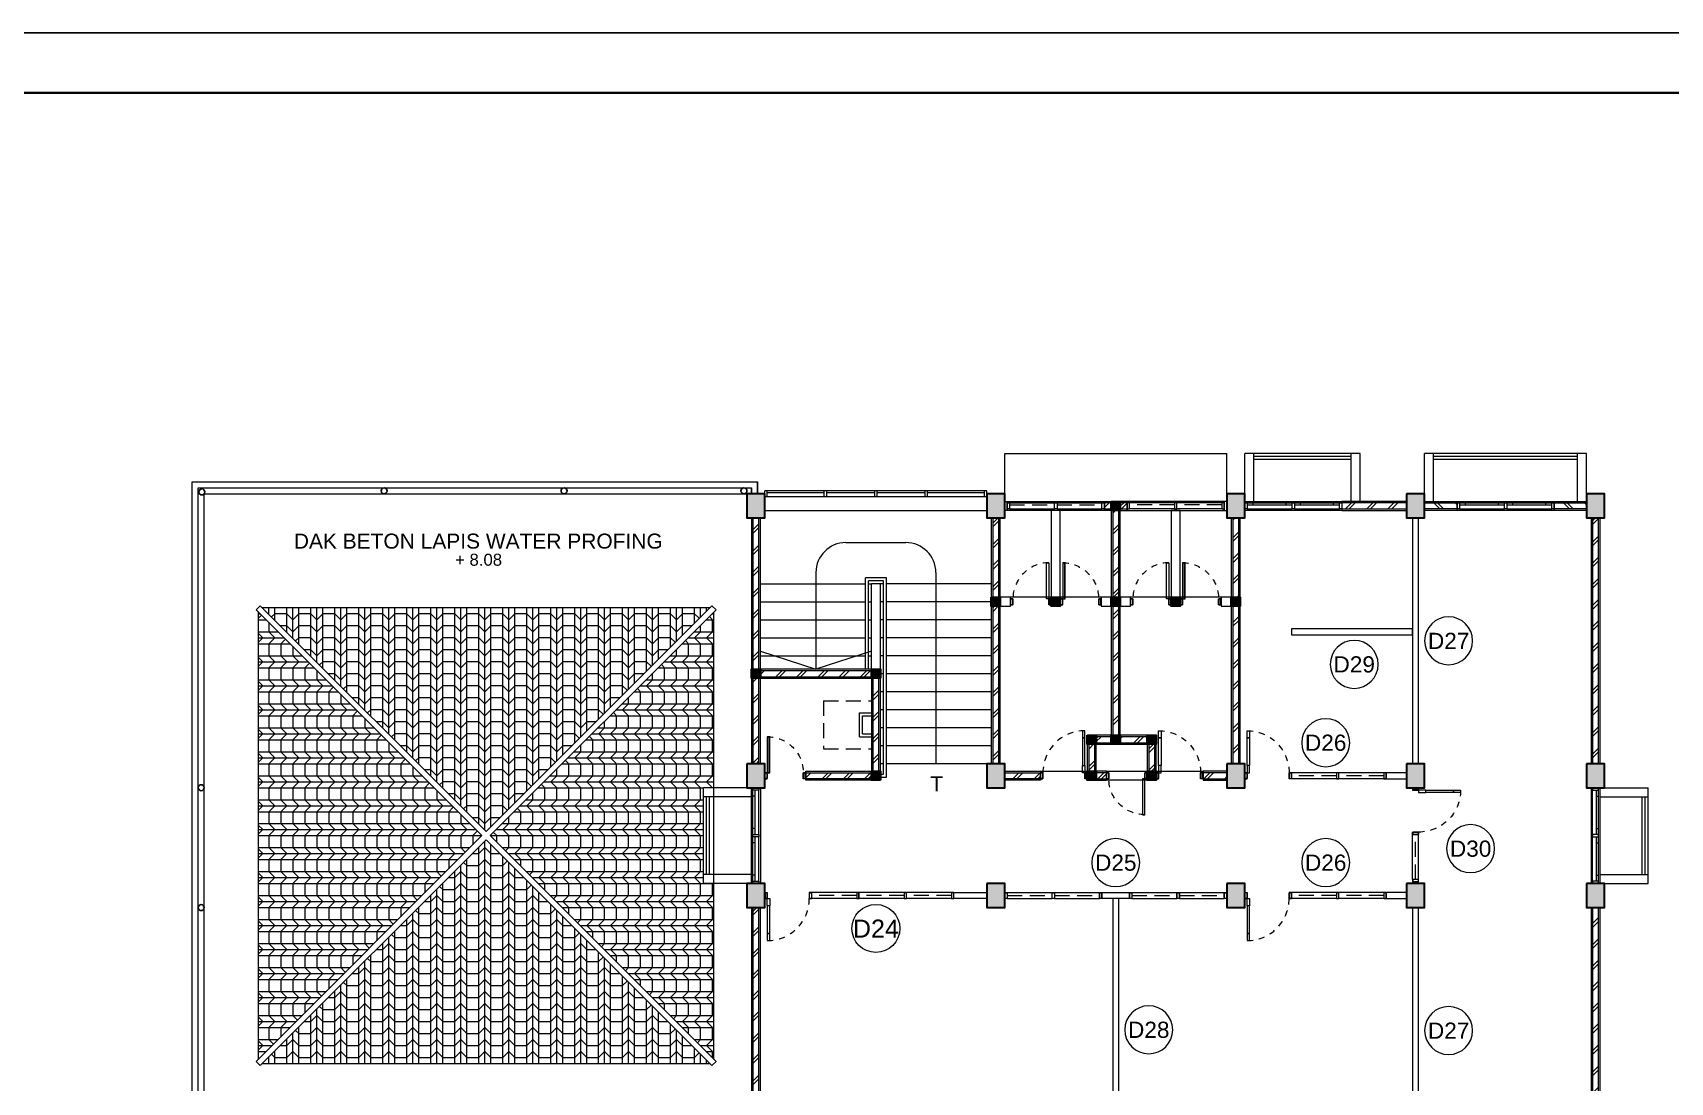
# Model space of a CAD drawing. Header units: millimetres. Extents: x -11 to 1625, y -267 to 180.
# Drawn here: x 1037.7 to 1065.01, y -174.5 to -157 of the extents above; entities that cross this region are included whole.
import ezdxf
from ezdxf.enums import TextEntityAlignment as Align

# ---------------------------------------------------------------- set-up
doc = ezdxf.new("R2010")
doc.units = ezdxf.units.MM
doc.linetypes.add('HIDDEN', pattern=[0.375, 0.25, -0.125])
for name, color, linetype, lineweight in [('ars', 11, 'Continuous', 5), ('atap', 7, 'Continuous', 20), ('dinding', 5, 'Continuous', 15), ('GRS KOP', 1, 'Continuous', 35), ('KOLOM', 1, 'Continuous', 30), ('kop', 7, 'Continuous', 20), ('kus', 63, 'Continuous', 15), ('lan', 7, 'Continuous', 15), ('not', 7, 'Continuous', 20), ('PARTISI', 190, 'Continuous', 9), ('SANITAIR', 4, 'Continuous', 5), ('sol kol', 8, 'Continuous', 0), ('tem', 5, 'Continuous', 20)]:
    doc.layers.add(name, color=color, linetype=linetype, lineweight=lineweight)
doc.styles.add('BARU', font='complex.shx')
doc.styles.add('S', font='SIMPLEX', dxfattribs={"width": 1.1})
doc.styles.get("Standard").update_dxf_attribs({"font": 'ARIALUNI.TTF'})
pattern_1 = [(45, (1053.76178, -176.08964), (-0.1767767, 0.1767767), []), (45, (1053.82428, -176.08964), (-0.1767767, 0.1767767), [])]
pattern_2 = [(45, (1052.76178, -176.08964), (-0.1767767, 0.1767767), []), (45, (1052.82428, -176.08964), (-0.1767767, 0.1767767), [])]

# ---------------------------------------------------------------- blocks, each defined once
blk = doc.blocks.new('kop')
at = {"layer": 'GRS KOP'}
blk.add_lwpolyline([(1, 54), (83, 54), (83, 1), (1, 1)], close=True, dxfattribs=at)
at = {"layer": 'kop', "color": 7}
for p, q in [((84, 55), (0, 55)), ((0, 0), (84, 0))]:
    blk.add_line(p, q, dxfattribs=at)
at = {"layer": 'kop', "style": 'BARU', "flags": 4}
for p, height in [((73.8, 5.4), 0.35), ((80.303, 5.382), 0.25), ((73.8, 4.9), 0.35), ((80.303, 4.882), 0.25), ((73.8, 4.4), 0.35), ((80.303, 4.382), 0.25)]:
    blk.add_attdef('-', p, '', height=height, dxfattribs=at)
at = {"layer": 'kop', "flags": 4}
for tag, p in [('AR-00', (78.057, 2.648)), ('00', (81.238, 2.647))]:
    blk.add_attdef(tag, text='', height=0.35, dxfattribs=at).set_placement(p, align=Align.MIDDLE)
blk = doc.blocks.new('K1')
at = {"layer": 'KOLOM'}
blk.add_lwpolyline([(0.2, 0.15), (-0.2, 0.15), (-0.2, -0.15), (0.2, -0.15), (0.2, 0.15)], dxfattribs=at)
blk = doc.blocks.new('KP')
at = {"layer": 'KOLOM'}
blk.add_lwpolyline([(0.075, -0.075), (-0.075, -0.075), (-0.075, 0.075), (0.075, 0.075), (0.075, -0.075)], dxfattribs=at)
blk = doc.blocks.new('P 70')
at = {"linetype": 'HIDDEN', "ltscale": 0.3}
blk.add_lwpolyline([(-0.74, 0.1, -0.414214), (-0.04, 0.8, -1.303225)], format="xyb", dxfattribs=at)
for points in [[(-0.04, 0.8), (-0.08, 0.8), (-0.08, 0.68), (-0.04, 0.68)], [(-0.04, 0.68), (-0.08, 0.68), (-0.08, 0.22), (-0.04, 0.22)], [(-0.735, 0.06), (-0.74, 0.06), (-0.74, 0.061), (-0.74, 0.1), (-0.78, 0.1), (-0.78, 0), (-0.74, 0), (-0.74, 0.056), (-0.735, 0.058)], [(-0.742, 0.002), (-0.778, 0.002), (-0.778, 0.098), (-0.742, 0.098)], [(-0.04, 0.1), (-0.08, 0.1), (-0.08, 0.22), (-0.04, 0.22)], [(-0.045, 0.06), (-0.04, 0.06), (-0.04, 0.061), (-0.04, 0.1), (0, 0.1), (0, 0), (-0.04, 0), (-0.04, 0.056), (-0.045, 0.058)], [(-0.038, 0.002), (-0.002, 0.002), (-0.002, 0.098), (-0.038, 0.098)]]:
    blk.add_lwpolyline(points, close=True)
blk = doc.blocks.new('P 60')
at = {"linetype": 'HIDDEN', "ltscale": 0.3}
blk.add_lwpolyline([(-0.64, 0.1, -0.414214), (-0.04, 0.7, -1.303225)], format="xyb", dxfattribs=at)
for points in [[(-0.04, 0.7), (-0.04, 0.1), (-0.08, 0.1), (-0.08, 0.7)], [(-0.042, 0.698), (-0.042, 0.102), (-0.078, 0.102), (-0.078, 0.698)], [(-0.635, 0.06), (-0.64, 0.06), (-0.64, 0.061), (-0.64, 0.1), (-0.68, 0.1), (-0.68, 0), (-0.64, 0), (-0.64, 0.056), (-0.635, 0.058)], [(-0.642, 0.002), (-0.678, 0.002), (-0.678, 0.098), (-0.642, 0.098)], [(-0.045, 0.06), (-0.04, 0.06), (-0.04, 0.061), (-0.04, 0.1), (0, 0.1), (0, 0), (-0.04, 0), (-0.04, 0.056), (-0.045, 0.058)], [(-0.038, 0.002), (-0.002, 0.002), (-0.002, 0.098), (-0.038, 0.098)]]:
    blk.add_lwpolyline(points, close=True)
blk = doc.blocks.new('NOTASI RUANG')
at = {"layer": 'not'}
for height, p in [(0.26, (-0.011, 0.3)), (0.175, (-0.009, -0.017))]:
    blk.add_attdef('RUANG', text='', height=height, dxfattribs=at).set_placement(p, align=Align.MIDDLE_CENTER)
blk = doc.blocks.new('NAV')
blk.add_circle((0, -0.4), 0.4)
at = {"style": 'S', "width": 0.75, "flags": 4}
blk.add_attdef('AV', text='', height=0.3, dxfattribs=at).set_placement((0, -0.4), align=Align.MIDDLE)

msp = doc.modelspace()

# ---------------------------------------------------------------- hatches: boundary and pattern name
at = {"layer": 'ars'}
h = msp.add_hatch(dxfattribs=at)
h.set_pattern_fill('TEMBOK', color=256, scale=0.25)
h.set_pattern_definition([(45, (1054.98178, -174.63964), (-0.176777, 0.176777), []), (45, (1055.04428, -174.63964), (-0.176777, 0.176777), [])])
h.paths.add_polyline_path([(1055.6867814, -164.8396418), (1055.5717814, -164.8396418), (1055.5717814, -164.9396418), (1055.6867814, -164.9396418)])
h = msp.add_hatch(dxfattribs=at)
h.set_pattern_fill('TEMBOK', color=256, scale=0.25)
h.set_pattern_definition([(45, (1055.28678, -174.63964), (-0.176777, 0.176777), []), (45, (1055.34928, -174.63964), (-0.176777, 0.176777), [])])
h.paths.add_polyline_path([(1055.9517814, -164.8396418), (1055.8367814, -164.8396418), (1055.8367814, -164.9396418), (1055.9517814, -164.9396418)])
h = msp.add_hatch(dxfattribs=at)
h.set_pattern_fill('TEMBOK', color=256, scale=0.25)
h.set_pattern_definition([(45, (1050.95678, -177.46464), (-0.1767767, 0.1767767), []), (45, (1051.01928, -177.46464), (-0.1767767, 0.1767767), [])])
h.paths.add_polyline_path([(1060.6117814, -164.8396418), (1059.5317814, -164.8396418), (1059.5317814, -164.9396418), (1060.6117814, -164.9396418)])
h = msp.add_hatch(dxfattribs=at)
h.set_pattern_fill('TEMBOK', color=256, scale=0.25)
h.set_pattern_definition([(315, (1056.71178, -163.31464), (-0.176777, -0.176777), []), (315, (1056.77428, -163.31464), (-0.176777, -0.176777), [])])
h.paths.add_polyline_path([(1061.4517814, -164.9396418), (1060.9117814, -164.9396418), (1060.9117814, -164.8396418), (1061.4517814, -164.8396418)])
h = msp.add_hatch(dxfattribs=at)
h.set_pattern_fill('TEMBOK', color=256, scale=0.25)
h.set_pattern_definition([(315, (1058.87178, -163.31464), (-0.176777, -0.176777), []), (315, (1058.93428, -163.31464), (-0.176777, -0.176777), [])])
h.paths.add_polyline_path([(1063.6117814, -164.9396418), (1063.0717814, -164.9396418), (1063.0717814, -164.8396418), (1063.6117814, -164.8396418)])
h = msp.add_hatch(dxfattribs=at)
h.set_pattern_fill('TEMBOK', color=256, scale=0.25)
h.set_pattern_definition(pattern_1)
h.paths.add_polyline_path([(1049.8117814, -169.1896418), (1049.8117814, -165.0896418), (1049.7117814, -165.0896418), (1049.7117814, -169.1896418)])
h = msp.add_hatch(dxfattribs=at)
h.set_pattern_fill('TEMBOK', color=256, scale=0.25)
h.set_pattern_definition(pattern_1)
h.paths.add_polyline_path([(1053.8117814, -166.4146418), (1053.8117814, -165.0896418), (1053.7117814, -165.0896418), (1053.7117814, -166.4146418)])
h = msp.add_hatch(dxfattribs=at)
h.set_pattern_fill('TEMBOK', color=256, scale=0.25)
h.set_pattern_definition(pattern_1)
h.paths.add_polyline_path([(1055.7117814, -164.9646418), (1055.7117814, -168.7146418), (1055.8117814, -168.7146418), (1055.8117814, -164.9646418)])
h = msp.add_hatch(dxfattribs=at)
h.set_pattern_fill('TEMBOK', color=256, scale=0.25)
h.set_pattern_definition(pattern_1)
h.paths.add_polyline_path([(1057.8117814, -169.1896418), (1057.8117814, -165.0896418), (1057.7117814, -165.0896418), (1057.7117814, -169.1896418)])
h = msp.add_hatch(dxfattribs=at)
h.set_pattern_fill('TEMBOK', color=256, scale=0.25)
h.set_pattern_definition(pattern_2)
h.paths.add_polyline_path([(1063.8117814, -169.1896418), (1063.8117814, -165.0896418), (1063.7117814, -165.0896418), (1063.7117814, -169.1896418)])
h = msp.add_hatch(dxfattribs=at)
h.set_pattern_fill('PLENTONG', color=256, scale=0.1, angle=270)
h.set_pattern_definition([(0, (1002.4393, -202.18987), (1e-16, 0.4), []), (0, (1002.4393, -202.28987), (1e-16, 0.4), []), (0, (1002.4393, -202.38987), (1e-16, 0.4), []), (315, (1002.43931, -202.18987), (0.2, -5e-17), [0.1414214, -0.424264]), (45, (1002.43931, -202.38987), (-0.2, 5e-17), [0.1414214, -0.424264]), (270, (1002.4393, -202.38987), (0.2, -4e-17), [0.2, -0.2])])
h.paths.add_polyline_path([(1041.4617814, -174.1189311), (1045.1910707, -170.3896418), (1041.4617814, -166.6603524)])
h = msp.add_hatch(dxfattribs=at)
h.set_pattern_fill('PLENTONG', color=256, scale=0.1, angle=180)
h.set_pattern_definition([(270, (1002.5393, -202.28987), (0.4, -7e-17), []), (270, (1002.4393, -202.28987), (0.4, -7e-17), []), (270, (1002.3393, -202.28987), (0.4, -7e-17), []), (225, (1002.53931, -202.28987), (-4e-17, -0.2), [0.1414214, -0.4242641]), (315, (1002.33931, -202.28987), (4e-17, 0.2), [0.1414214, -0.4242641]), (180, (1002.3393, -202.28987), (-2e-17, -0.2), [0.2, -0.2])])
h.paths.add_polyline_path([(1041.532492, -166.5896418), (1045.2617814, -170.3189311), (1048.9910707, -166.5896418)])
h = msp.add_hatch(dxfattribs=at)
h.set_pattern_fill('PLENTONG', color=256, scale=0.1, angle=90)
h.set_pattern_definition([(180, (1002.4393, -202.38987), (-5e-17, -0.4), []), (180, (1002.4393, -202.28987), (-5e-17, -0.4), []), (180, (1002.4393, -202.18987), (-5e-17, -0.4), []), (135, (1002.43931, -202.38987), (-0.2, 2e-17), [0.1414214, -0.4242641]), (225, (1002.43931, -202.18987), (0.2, -2e-17), [0.1414214, -0.4242641]), (90, (1002.4393, -202.18987), (-0.2, 1e-17), [0.2, -0.2])])
h.paths.add_polyline_path([(1045.332492, -170.3896418), (1049.0617814, -174.1189311), (1049.0617814, -171.1896418), (1048.8867814, -171.1896418), (1048.8867814, -169.5896418), (1049.0617814, -169.5896418), (1049.0617814, -166.6603524)])
h = msp.add_hatch(dxfattribs=at)
h.set_pattern_fill('TEMBOK', color=256, scale=0.25)
h.set_pattern_definition(pattern_1)
h.paths.add_polyline_path([(1053.7117814, -166.5646418), (1053.7117814, -169.1896418), (1053.8117814, -169.1896418), (1053.8117814, -166.5646418)])
h = msp.add_hatch(dxfattribs=at)
h.set_pattern_fill('TEMBOK', color=256, scale=0.25)
h.set_pattern_definition(pattern_1)
h.paths.add_polyline_path([(1051.6867814, -167.6396418), (1049.8367814, -167.6396418), (1049.8367814, -167.7396418), (1051.6867814, -167.7396418)])
h = msp.add_hatch(dxfattribs=at)
h.set_pattern_fill('TEMBOK', color=256, scale=0.25)
h.set_pattern_definition([(45, (1053.58678, -176.08964), (-0.176777, 0.176777), []), (45, (1053.64928, -176.08964), (-0.176777, 0.176777), [])])
h.paths.add_polyline_path([(1051.8117814, -169.3146418), (1051.8117814, -167.7646418), (1051.7117814, -167.7646418), (1051.7117814, -169.3146418)])
h = msp.add_hatch(dxfattribs=at)
h.set_pattern_fill('TEMBOK', color=256, scale=0.25)
h.set_pattern_definition(pattern_1)
h.paths.add_polyline_path([(1055.3117814, -168.8646418), (1055.3117814, -169.3146418), (1055.4117814, -169.3146418), (1055.4117814, -168.8646418)])
h = msp.add_hatch(dxfattribs=at)
h.set_pattern_fill('TEMBOK', color=256, scale=0.25)
h.set_pattern_definition(pattern_1)
h.paths.add_polyline_path([(1056.2867814, -168.7396418), (1055.4367814, -168.7396418), (1055.4367814, -168.8396418), (1056.2867814, -168.8396418)])
h = msp.add_hatch(dxfattribs=at)
h.set_pattern_fill('TEMBOK', color=256, scale=0.25)
h.set_pattern_definition(pattern_1)
h.paths.add_polyline_path([(1056.3117814, -168.8646418), (1056.3117814, -169.3146418), (1056.4117814, -169.3146418), (1056.4117814, -168.8646418)])
h = msp.add_hatch(dxfattribs=at)
h.set_pattern_fill('TEMBOK', color=256, scale=0.25)
h.set_pattern_definition(pattern_1)
h.paths.add_polyline_path([(1051.6867814, -169.4396418), (1050.5917814, -169.4396418), (1050.5917814, -169.3396418), (1051.6867814, -169.3396418)])
h = msp.add_hatch(dxfattribs=at)
h.set_pattern_fill('TEMBOK', color=256, scale=0.25)
h.set_pattern_definition(pattern_1)
h.paths.add_polyline_path([(1053.9117814, -169.3396418), (1054.5067814, -169.3396418), (1054.5067814, -169.4396418), (1053.9117814, -169.4396418)])
h = msp.add_hatch(dxfattribs=at)
h.set_pattern_fill('TEMBOK', color=256, scale=0.25)
h.set_pattern_definition(pattern_1)
h.paths.add_polyline_path([(1055.6067814, -169.3396418), (1055.4367814, -169.3396418), (1055.4367814, -169.4396418), (1055.6067814, -169.4396418)])
h = msp.add_hatch(dxfattribs=at)
h.set_pattern_fill('TEMBOK', color=256, scale=0.25)
h.set_pattern_definition(pattern_1)
h.paths.add_polyline_path([(1057.6117814, -169.3396418), (1057.2167814, -169.3396418), (1057.2167814, -169.4396418), (1057.6117814, -169.4396418)])
h = msp.add_hatch(dxfattribs=at)
h.set_pattern_fill('PLENTONG', color=256, scale=0.1)
h.set_pattern_definition([(90, (1002.3393, -202.28987), (-0.4, 2e-17), []), (90, (1002.4393, -202.28987), (-0.4, 2e-17), []), (90, (1002.5393, -202.28987), (-0.4, 2e-17), []), (45, (1002.33931, -202.28987), (1e-17, 0.2), [0.1414214, -0.424264]), (135, (1002.53931, -202.28987), (-1e-17, -0.2), [0.1414214, -0.424264]), (0, (1002.5393, -202.28987), (0, 0.2), [0.2, -0.2])])
h.paths.add_polyline_path([(1041.532492, -174.1896418), (1048.9910707, -174.1896418), (1045.2617814, -170.4603524)])
h = msp.add_hatch(dxfattribs=at)
h.set_pattern_fill('TEMBOK', color=256, scale=0.25)
h.set_pattern_definition(pattern_1)
h.paths.add_polyline_path([(1049.8117814, -175.6896418), (1049.8117814, -171.5896418), (1049.7117814, -171.5896418), (1049.7117814, -175.6896418)])
h = msp.add_hatch(dxfattribs=at)
h.set_pattern_fill('TEMBOK', color=256, scale=0.25)
h.set_pattern_definition(pattern_2)
h.paths.add_polyline_path([(1063.8117814, -175.6896418), (1063.8117814, -171.5896418), (1063.7117814, -171.5896418), (1063.7117814, -175.6896418)])
at = {"layer": 'sol kol'}
for points in [[(1049.6117814, -164.6896418), (1049.6117814, -165.0896418), (1049.9117814, -165.0896418), (1049.9117814, -164.6896418)], [(1053.6117814, -164.6896418), (1053.6117814, -165.0896418), (1053.9117814, -165.0896418), (1053.9117814, -164.6896418)], [(1055.6867814, -164.8146418), (1055.8367814, -164.8146418), (1055.8367814, -164.9646418), (1055.6867814, -164.9646418)], [(1057.6117814, -164.6896418), (1057.6117814, -165.0896418), (1057.9117814, -165.0896418), (1057.9117814, -164.6896418)], [(1060.6117814, -164.6896418), (1060.6117814, -165.0896418), (1060.9117814, -165.0896418), (1060.9117814, -164.6896418)], [(1063.6117814, -164.6896418), (1063.6117814, -165.0896418), (1063.9117814, -165.0896418), (1063.9117814, -164.6896418)], [(1053.6867814, -166.4146418), (1053.8367814, -166.4146418), (1053.8367814, -166.5646418), (1053.6867814, -166.5646418)], [(1054.6867814, -166.4146418), (1054.8367814, -166.4146418), (1054.8367814, -166.5646418), (1054.6867814, -166.5646418)], [(1055.6867814, -166.4146418), (1055.8367814, -166.4146418), (1055.8367814, -166.5646418), (1055.6867814, -166.5646418)], [(1056.6867814, -166.4146418), (1056.8367814, -166.4146418), (1056.8367814, -166.5646418), (1056.6867814, -166.5646418)], [(1057.6867814, -166.4146418), (1057.8367814, -166.4146418), (1057.8367814, -166.5646418), (1057.6867814, -166.5646418)], [(1049.8367814, -167.7646418), (1049.6867814, -167.7646418), (1049.6867814, -167.6146418), (1049.8367814, -167.6146418)], [(1051.8367814, -167.7646418), (1051.6867814, -167.7646418), (1051.6867814, -167.6146418), (1051.8367814, -167.6146418)], [(1055.2867814, -168.7146418), (1055.4367814, -168.7146418), (1055.4367814, -168.8646418), (1055.2867814, -168.8646418)], [(1055.6867814, -168.7146418), (1055.8367814, -168.7146418), (1055.8367814, -168.8646418), (1055.6867814, -168.8646418)], [(1056.2867814, -168.7146418), (1056.4367814, -168.7146418), (1056.4367814, -168.8646418), (1056.2867814, -168.8646418)], [(1049.6117814, -169.1896418), (1049.6117814, -169.5896418), (1049.9117814, -169.5896418), (1049.9117814, -169.1896418)], [(1053.6117814, -169.1896418), (1053.6117814, -169.5896418), (1053.9117814, -169.5896418), (1053.9117814, -169.1896418)], [(1057.6117814, -169.1896418), (1057.6117814, -169.5896418), (1057.9117814, -169.5896418), (1057.9117814, -169.1896418)], [(1060.6117814, -169.1896418), (1060.6117814, -169.5896418), (1060.9117814, -169.5896418), (1060.9117814, -169.1896418)], [(1063.6117814, -169.1896418), (1063.6117814, -169.5896418), (1063.9117814, -169.5896418), (1063.9117814, -169.1896418)], [(1051.8367814, -169.4646418), (1051.6867814, -169.4646418), (1051.6867814, -169.3146418), (1051.8367814, -169.3146418)], [(1055.2867814, -169.3146418), (1055.4367814, -169.3146418), (1055.4367814, -169.4646418), (1055.2867814, -169.4646418)], [(1056.2867814, -169.3146418), (1056.4367814, -169.3146418), (1056.4367814, -169.4646418), (1056.2867814, -169.4646418)], [(1049.6117814, -171.1896418), (1049.6117814, -171.5896418), (1049.9117814, -171.5896418), (1049.9117814, -171.1896418)], [(1053.6117814, -171.1896418), (1053.6117814, -171.5896418), (1053.9117814, -171.5896418), (1053.9117814, -171.1896418)], [(1057.6117814, -171.1896418), (1057.6117814, -171.5896418), (1057.9117814, -171.5896418), (1057.9117814, -171.1896418)], [(1060.6117814, -171.1896418), (1060.6117814, -171.5896418), (1060.9117814, -171.5896418), (1060.9117814, -171.1896418)], [(1063.6117814, -171.1896418), (1063.6117814, -171.5896418), (1063.9117814, -171.5896418), (1063.9117814, -171.1896418)]]:
    msp.add_hatch(color=256, dxfattribs=at).paths.add_polyline_path(points)

# ---------------------------------------------------------------- linework, layer by layer
for centre in [(1040.5234411, -164.6575478), (1043.5617814, -164.6396418), (1046.5617814, -164.6396418), (1049.5617814, -164.6396418), (1049.5617814, -164.6396418), (1040.5117814, -169.5896418), (1040.5117814, -171.5896418)]:
    msp.add_circle(centre, 0.05)
at = {"layer": 'ars'}
for p, q in [((1051.9367814, -166.0896418), (1051.5867814, -166.0896418)), ((1051.5867814, -167.6146418), (1051.5867814, -166.0896418)), ((1051.8867814, -166.1396418), (1051.6367814, -166.1396418)), ((1051.6367814, -167.6146418), (1051.6367814, -166.1396418)), ((1051.8867814, -169.3646418), (1051.8867814, -166.1396418)), ((1051.9367814, -169.4146418), (1051.9367814, -166.0896418)), ((1051.8367814, -169.3646418), (1051.8867814, -169.3646418)), ((1051.8367814, -169.4146418), (1051.9367814, -169.4146418))]:
    msp.add_line(p, q, dxfattribs=at)
for points in [[(1059.6867814, -164.0646418), (1058.0617814, -164.0646418)], [(1063.4617814, -164.0646418), (1061.0617814, -164.0646418)], [(1059.6867814, -164.1146418), (1058.0617814, -164.1146418)], [(1063.4617814, -164.1146418), (1061.0617814, -164.1146418)], [(1048.9367814, -171.0396418), (1048.9367814, -169.7396418)], [(1048.9867814, -171.0396418), (1048.9867814, -169.7396418)], [(1064.5367814, -171.0396418), (1064.5367814, -169.7396418)], [(1064.5867814, -171.0396418), (1064.5867814, -169.7396418)]]:
    msp.add_lwpolyline(points, dxfattribs=at)
for points in [[(1055.6867814, -164.8396418), (1055.5717814, -164.8396418), (1055.5717814, -164.9396418), (1055.6867814, -164.9396418)], [(1055.9517814, -164.8396418), (1055.8367814, -164.8396418), (1055.8367814, -164.9396418), (1055.9517814, -164.9396418)], [(1060.6117814, -164.8396418), (1059.5317814, -164.8396418), (1059.5317814, -164.9396418), (1060.6117814, -164.9396418)], [(1061.4517814, -164.9396418), (1060.9117814, -164.9396418), (1060.9117814, -164.8396418), (1061.4517814, -164.8396418)], [(1063.6117814, -164.9396418), (1063.0717814, -164.9396418), (1063.0717814, -164.8396418), (1063.6117814, -164.8396418)], [(1049.8117814, -169.1896418), (1049.8117814, -165.0896418), (1049.7117814, -165.0896418), (1049.7117814, -169.1896418)], [(1053.8117814, -166.4146418), (1053.8117814, -165.0896418), (1053.7117814, -165.0896418), (1053.7117814, -166.4146418)], [(1055.7117814, -164.9646418), (1055.7117814, -168.7146418), (1055.8117814, -168.7146418), (1055.8117814, -164.9646418)], [(1057.8117814, -169.1896418), (1057.8117814, -165.0896418), (1057.7117814, -165.0896418), (1057.7117814, -169.1896418)], [(1063.8117814, -169.1896418), (1063.8117814, -165.0896418), (1063.7117814, -165.0896418), (1063.7117814, -169.1896418)], [(1053.7117814, -166.5646418), (1053.7117814, -169.1896418), (1053.8117814, -169.1896418), (1053.8117814, -166.5646418)], [(1051.6867814, -167.6396418), (1049.8367814, -167.6396418), (1049.8367814, -167.7396418), (1051.6867814, -167.7396418)], [(1051.8117814, -169.3146418), (1051.8117814, -167.7646418), (1051.7117814, -167.7646418), (1051.7117814, -169.3146418)], [(1055.3117814, -168.8646418), (1055.3117814, -169.3146418), (1055.4117814, -169.3146418), (1055.4117814, -168.8646418)], [(1056.2867814, -168.7396418), (1055.4367814, -168.7396418), (1055.4367814, -168.8396418), (1056.2867814, -168.8396418)], [(1056.3117814, -168.8646418), (1056.3117814, -169.3146418), (1056.4117814, -169.3146418), (1056.4117814, -168.8646418)], [(1051.6867814, -169.4396418), (1050.5917814, -169.4396418), (1050.5917814, -169.3396418), (1051.6867814, -169.3396418)], [(1053.9117814, -169.3396418), (1054.5067814, -169.3396418), (1054.5067814, -169.4396418), (1053.9117814, -169.4396418)], [(1055.6067814, -169.3396418), (1055.4367814, -169.3396418), (1055.4367814, -169.4396418), (1055.6067814, -169.4396418)], [(1057.6117814, -169.3396418), (1057.2167814, -169.3396418), (1057.2167814, -169.4396418), (1057.6117814, -169.4396418)], [(1049.8117814, -175.6896418), (1049.8117814, -171.5896418), (1049.7117814, -171.5896418), (1049.7117814, -175.6896418)], [(1063.8117814, -175.6896418), (1063.8117814, -171.5896418), (1063.7117814, -171.5896418), (1063.7117814, -175.6896418)]]:
    msp.add_lwpolyline(points, close=True, dxfattribs=at)
at = {"layer": 'atap', "linetype": 'Continuous'}
for p, q in [((1041.4971367, -166.5542864), (1041.426426, -166.6249971)), ((1041.426426, -166.6249971), (1045.1910707, -170.3896418)), ((1041.4971367, -166.5542864), (1045.2617814, -170.3189311)), ((1045.2617814, -170.3189311), (1049.026426, -166.5542864)), ((1045.332492, -170.3896418), (1049.0971367, -166.6249971)), ((1041.426426, -174.1542864), (1045.1910707, -170.3896418)), ((1041.4971367, -174.2249971), (1045.2617814, -170.4603524)), ((1045.2617814, -170.4603524), (1049.026426, -174.2249971)), ((1045.332492, -170.3896418), (1049.0971367, -174.1542864))]:
    msp.add_line(p, q, dxfattribs=at)
at = {"layer": 'atap'}
for p, q in [((1049.0971367, -166.6249971), (1049.026426, -166.5542864)), ((1041.4971367, -174.2249971), (1041.426426, -174.1542864)), ((1049.026426, -174.2249971), (1049.0971367, -174.1542864))]:
    msp.add_line(p, q, dxfattribs=at)
at = {"layer": 'atap', "linetype": 'Continuous'}
for points in [[(1041.4617814, -166.6603524), (1041.4617814, -174.1189311)], [(1048.9910707, -166.5896418), (1041.532492, -166.5896418)], [(1049.0617814, -174.1189311), (1049.0617814, -166.6603524)], [(1041.532492, -174.1896418), (1048.9910707, -174.1896418)]]:
    msp.add_lwpolyline(points, dxfattribs=at)
at = {"layer": 'dinding'}
for p, q in [((1040.3617814, -176.2896418), (1040.3617814, -164.4896418)), ((1040.3617814, -164.4896418), (1049.7867814, -164.4896418)), ((1040.4617814, -176.1896418), (1040.4617814, -164.5896418)), ((1040.4617814, -164.5896418), (1049.6867814, -164.5896418)), ((1049.6867814, -164.5896418), (1049.6867814, -164.6896418)), ((1049.6867814, -164.6896418), (1049.6867814, -164.5896418)), ((1049.7867814, -164.4896418), (1049.7867814, -164.6896418)), ((1049.7867814, -164.6896418), (1049.7867814, -164.4896418))]:
    msp.add_line(p, q, dxfattribs=at)
for points in [[(1053.9117814, -164.8146418), (1053.9517814, -164.8146418), (1053.9517814, -164.9646418), (1053.9117814, -164.9646418)], [(1055.5717814, -164.8146418), (1055.6867814, -164.8146418), (1055.6867814, -164.9646418), (1055.5717814, -164.9646418)], [(1055.9517814, -164.8146418), (1055.8367814, -164.8146418), (1055.8367814, -164.9646418), (1055.9517814, -164.9646418)], [(1057.6117814, -164.8146418), (1057.5717814, -164.8146418), (1057.5717814, -164.9646418), (1057.6117814, -164.9646418)], [(1060.6117814, -164.8146418), (1059.5317814, -164.8146418), (1059.5317814, -164.9646418), (1060.6117814, -164.9646418)], [(1061.4517814, -164.9646418), (1060.9117814, -164.9646418), (1060.9117814, -164.8146418), (1061.4517814, -164.8146418)], [(1063.6117814, -164.9646418), (1063.0717814, -164.9646418), (1063.0717814, -164.8146418), (1063.6117814, -164.8146418)], [(1049.8367814, -169.1896418), (1049.8367814, -165.0896418), (1049.6867814, -165.0896418), (1049.6867814, -169.1896418)], [(1053.8367814, -166.4146418), (1053.8367814, -165.0896418), (1053.6867814, -165.0896418), (1053.6867814, -166.4146418)], [(1055.6867814, -164.9646418), (1055.6867814, -168.7146418), (1055.8367814, -168.7146418), (1055.8367814, -164.9646418)], [(1057.8367814, -169.1896418), (1057.8367814, -165.0896418), (1057.6867814, -165.0896418), (1057.6867814, -169.1896418)], [(1063.8367814, -169.1896418), (1063.8367814, -165.0896418), (1063.6867814, -165.0896418), (1063.6867814, -169.1896418)], [(1053.6867814, -166.5646418), (1053.6867814, -169.1896418), (1053.8367814, -169.1896418), (1053.8367814, -166.5646418)], [(1051.6867814, -167.6146418), (1049.8367814, -167.6146418), (1049.8367814, -167.7646418), (1051.6867814, -167.7646418)], [(1051.8367814, -169.3146418), (1051.8367814, -167.7646418), (1051.6867814, -167.7646418), (1051.6867814, -169.3146418)], [(1056.2867814, -168.7146418), (1055.4367814, -168.7146418), (1055.4367814, -168.8646418), (1056.2867814, -168.8646418)], [(1055.2867814, -168.8646418), (1055.2867814, -169.3146418), (1055.4367814, -169.3146418), (1055.4367814, -168.8646418)], [(1056.2867814, -168.8646418), (1056.2867814, -169.3146418), (1056.4367814, -169.3146418), (1056.4367814, -168.8646418)], [(1051.6867814, -169.4646418), (1050.5917814, -169.4646418), (1050.5917814, -169.3146418), (1051.6867814, -169.3146418)], [(1053.9117814, -169.3146418), (1054.5067814, -169.3146418), (1054.5067814, -169.4646418), (1053.9117814, -169.4646418)], [(1055.6067814, -169.3146418), (1055.4367814, -169.3146418), (1055.4367814, -169.4646418), (1055.6067814, -169.4646418)], [(1057.6117814, -169.3146418), (1057.2167814, -169.3146418), (1057.2167814, -169.4646418), (1057.6117814, -169.4646418)], [(1049.8367814, -175.6896418), (1049.8367814, -171.5896418), (1049.6867814, -171.5896418), (1049.6867814, -175.6896418)], [(1063.8367814, -175.6896418), (1063.8367814, -171.5896418), (1063.6867814, -171.5896418), (1063.6867814, -175.6896418)]]:
    msp.add_lwpolyline(points, close=True, dxfattribs=at)
at = {"layer": 'kus'}
for p, q in [((1053.6117814, -164.6396418), (1049.9117814, -164.6396418)), ((1049.9117814, -164.7396418), (1049.9117814, -164.6396418)), ((1049.9517814, -164.7396418), (1049.9517814, -164.6396418)), ((1050.9017814, -164.7396418), (1050.9017814, -164.6396418)), ((1050.9417814, -164.7396418), (1050.9417814, -164.6396418)), ((1051.7417814, -164.7396418), (1051.7417814, -164.6396418)), ((1051.7817814, -164.7396418), (1051.7817814, -164.6396418)), ((1052.5817814, -164.7396418), (1052.5817814, -164.6396418)), ((1052.6217814, -164.7396418), (1052.6217814, -164.6396418)), ((1053.5717814, -164.7396418), (1053.5717814, -164.6396418)), ((1053.6117814, -164.7396418), (1053.6117814, -164.6396418)), ((1053.6117814, -164.7396418), (1049.9117814, -164.7396418)), ((1050.9017814, -164.6746418), (1049.9517814, -164.6746418)), ((1051.7417814, -164.6746418), (1050.9417814, -164.6746418)), ((1052.5817814, -164.6746418), (1051.7817814, -164.6746418)), ((1053.5717814, -164.6746418), (1052.6217814, -164.6746418)), ((1053.9917814, -164.8396418), (1054.7417814, -164.8396418)), ((1054.7817814, -164.8396418), (1055.5317814, -164.8396418)), ((1056.7417814, -164.8396418), (1055.9917814, -164.8396418)), ((1057.5317814, -164.8396418), (1056.7817814, -164.8396418)), ((1057.9517814, -164.8396418), (1058.7017814, -164.8396418)), ((1057.9517814, -164.8746418), (1058.7017814, -164.8746418)), ((1058.0517814, -164.8746418), (1058.0517814, -164.8396418)), ((1058.6017814, -164.8746418), (1058.6017814, -164.8396418)), ((1058.7417814, -164.8396418), (1059.4917814, -164.8396418)), ((1058.7417814, -164.8746418), (1059.4917814, -164.8746418)), ((1058.8417814, -164.8746418), (1058.8417814, -164.8396418)), ((1059.3917814, -164.8746418), (1059.3917814, -164.8396418)), ((1061.4917814, -164.8396418), (1062.2417814, -164.8396418)), ((1061.4917814, -164.8746418), (1062.2417814, -164.8746418)), ((1061.5917814, -164.8746418), (1061.5917814, -164.8396418)), ((1062.1417814, -164.8746418), (1062.1417814, -164.8396418)), ((1062.2817814, -164.8396418), (1063.0317814, -164.8396418)), ((1062.2817814, -164.8746418), (1063.0317814, -164.8746418)), ((1062.3817814, -164.8746418), (1062.3817814, -164.8396418)), ((1062.9317814, -164.8746418), (1062.9317814, -164.8396418)), ((1053.9917814, -164.9396418), (1054.7417814, -164.9396418)), ((1054.7817814, -164.9396418), (1055.5317814, -164.9396418)), ((1056.7417814, -164.9396418), (1055.9917814, -164.9396418)), ((1057.5317814, -164.9396418), (1056.7817814, -164.9396418)), ((1057.9517814, -164.9396418), (1058.7017814, -164.9396418)), ((1058.7417814, -164.9396418), (1059.4917814, -164.9396418)), ((1061.4917814, -164.9396418), (1062.2417814, -164.9396418)), ((1062.2817814, -164.9396418), (1063.0317814, -164.9396418)), ((1055.6067814, -169.3146418), (1056.2867814, -169.3146418)), ((1056.2867814, -169.4646418), (1055.6067814, -169.4646418)), ((1059.4417814, -169.3396418), (1058.6917814, -169.3396418)), ((1059.4417814, -169.4396418), (1058.6917814, -169.4396418)), ((1060.2317814, -169.3396418), (1059.4817814, -169.3396418)), ((1060.2317814, -169.4396418), (1059.4817814, -169.4396418)), ((1049.7117814, -170.3696418), (1049.7117814, -169.6296418)), ((1049.7467814, -169.7296418), (1049.7117814, -169.7296418)), ((1049.7467814, -170.3696418), (1049.7467814, -169.6296418)), ((1049.8117814, -170.3696418), (1049.8117814, -169.6296418)), ((1063.7117814, -170.3696418), (1063.7117814, -169.6296418)), ((1063.7767814, -170.3696418), (1063.7767814, -169.6296418)), ((1063.7767814, -169.7296418), (1063.8117814, -169.7296418)), ((1063.8117814, -170.3696418), (1063.8117814, -169.6296418)), ((1049.7467814, -170.2696418), (1049.7117814, -170.2696418)), ((1060.7117814, -171.1196418), (1060.7117814, -170.3696418)), ((1060.8117814, -171.1196418), (1060.8117814, -170.3696418)), ((1063.7767814, -170.2696418), (1063.8117814, -170.2696418)), ((1049.7117814, -171.1496418), (1049.7117814, -170.4096418)), ((1049.7467814, -170.5096418), (1049.7117814, -170.5096418)), ((1049.7467814, -171.1496418), (1049.7467814, -170.4096418)), ((1049.8117814, -171.1496418), (1049.8117814, -170.4096418)), ((1063.7117814, -171.1496418), (1063.7117814, -170.4096418)), ((1063.7767814, -171.1496418), (1063.7767814, -170.4096418)), ((1063.7767814, -170.5096418), (1063.8117814, -170.5096418)), ((1063.8117814, -171.1496418), (1063.8117814, -170.4096418)), ((1049.7467814, -171.0496418), (1049.7117814, -171.0496418)), ((1063.7767814, -171.0496418), (1063.8117814, -171.0496418)), ((1051.4417814, -171.3396418), (1050.6917814, -171.3396418)), ((1051.4417814, -171.4396418), (1050.6917814, -171.4396418)), ((1052.2317814, -171.3396418), (1051.4817814, -171.3396418)), ((1052.2317814, -171.4396418), (1051.4817814, -171.4396418)), ((1053.0217814, -171.3396418), (1052.2717814, -171.3396418)), ((1053.0217814, -171.4396418), (1052.2717814, -171.4396418)), ((1053.9517814, -171.3396418), (1054.7017814, -171.3396418)), ((1053.9517814, -171.4396418), (1054.7017814, -171.4396418)), ((1054.7417814, -171.3396418), (1055.4917814, -171.3396418)), ((1054.7417814, -171.4396418), (1055.4917814, -171.4396418)), ((1056.0317814, -171.3396418), (1056.7817814, -171.3396418)), ((1056.0317814, -171.4396418), (1056.7817814, -171.4396418)), ((1056.8217814, -171.3396418), (1057.5717814, -171.3396418)), ((1056.8217814, -171.4396418), (1057.5717814, -171.4396418)), ((1059.4417814, -171.3396418), (1058.6917814, -171.3396418)), ((1059.4417814, -171.4396418), (1058.6917814, -171.4396418)), ((1060.2317814, -171.3396418), (1059.4817814, -171.3396418)), ((1060.2317814, -171.4396418), (1059.4817814, -171.4396418))]:
    msp.add_line(p, q, dxfattribs=at)
at = {"layer": 'kus', "linetype": 'HIDDEN'}
for p, q in [((1053.9917814, -164.8746418), (1054.7417814, -164.8746418)), ((1054.7817814, -164.8746418), (1055.5317814, -164.8746418)), ((1056.7417814, -164.8746418), (1055.9917814, -164.8746418)), ((1057.5317814, -164.8746418), (1056.7817814, -164.8746418)), ((1059.4417814, -169.3896418), (1058.6917814, -169.3896418)), ((1060.2317814, -169.3896418), (1059.4817814, -169.3896418)), ((1060.7617814, -171.1196418), (1060.7617814, -170.3696418)), ((1051.4417814, -171.3896418), (1050.6917814, -171.3896418)), ((1052.2317814, -171.3896418), (1051.4817814, -171.3896418)), ((1053.0217814, -171.3896418), (1052.2717814, -171.3896418)), ((1053.9517814, -171.3896418), (1054.7017814, -171.3896418)), ((1054.7417814, -171.3896418), (1055.4917814, -171.3896418)), ((1056.0317814, -171.3896418), (1056.7817814, -171.3896418)), ((1056.8217814, -171.3896418), (1057.5717814, -171.3896418)), ((1059.4417814, -171.3896418), (1058.6917814, -171.3896418)), ((1060.2317814, -171.3896418), (1059.4817814, -171.3896418))]:
    msp.add_line(p, q, dxfattribs=at)
at = {"layer": 'kus'}
for points in [[(1053.9517814, -164.8396418), (1053.9917814, -164.8396418), (1053.9917814, -164.9396418), (1053.9517814, -164.9396418)], [(1054.7417814, -164.8396418), (1054.7817814, -164.8396418), (1054.7817814, -164.9396418), (1054.7417814, -164.9396418)], [(1055.5317814, -164.8396418), (1055.5717814, -164.8396418), (1055.5717814, -164.9396418), (1055.5317814, -164.9396418)], [(1055.9917814, -164.8396418), (1055.9517814, -164.8396418), (1055.9517814, -164.9396418), (1055.9917814, -164.9396418)], [(1056.7817814, -164.8396418), (1056.7417814, -164.8396418), (1056.7417814, -164.9396418), (1056.7817814, -164.9396418)], [(1057.5717814, -164.8396418), (1057.5317814, -164.8396418), (1057.5317814, -164.9396418), (1057.5717814, -164.9396418)], [(1057.9117814, -164.8396418), (1057.9517814, -164.8396418), (1057.9517814, -164.9396418), (1057.9117814, -164.9396418)], [(1058.7017814, -164.8396418), (1058.7417814, -164.8396418), (1058.7417814, -164.9396418), (1058.7017814, -164.9396418)], [(1059.4917814, -164.8396418), (1059.5317814, -164.8396418), (1059.5317814, -164.9396418), (1059.4917814, -164.9396418)], [(1061.4517814, -164.8396418), (1061.4917814, -164.8396418), (1061.4917814, -164.9396418), (1061.4517814, -164.9396418)], [(1062.2417814, -164.8396418), (1062.2817814, -164.8396418), (1062.2817814, -164.9396418), (1062.2417814, -164.9396418)], [(1063.0317814, -164.8396418), (1063.0717814, -164.8396418), (1063.0717814, -164.9396418), (1063.0317814, -164.9396418)], [(1059.4417814, -169.4396418), (1059.4817814, -169.4396418), (1059.4817814, -169.3396418), (1059.4417814, -169.3396418)], [(1059.4437814, -169.4376418), (1059.4797814, -169.4376418), (1059.4797814, -169.3416418), (1059.4437814, -169.3416418)], [(1060.2317814, -169.4396418), (1060.2717814, -169.4396418), (1060.2717814, -169.3396418), (1060.2317814, -169.3396418)], [(1060.2337814, -169.4376418), (1060.2697814, -169.4376418), (1060.2697814, -169.3416418), (1060.2337814, -169.3416418)], [(1049.7117814, -169.6296418), (1049.7117814, -169.5896418), (1049.8117814, -169.5896418), (1049.8117814, -169.6296418)], [(1063.8117814, -169.6296418), (1063.8117814, -169.5896418), (1063.7117814, -169.5896418), (1063.7117814, -169.6296418)], [(1049.7117814, -170.4096418), (1049.7117814, -170.3696418), (1049.8117814, -170.3696418), (1049.8117814, -170.4096418)], [(1063.8117814, -170.4096418), (1063.8117814, -170.3696418), (1063.7117814, -170.3696418), (1063.7117814, -170.4096418)], [(1049.7117814, -171.1896418), (1049.7117814, -171.1496418), (1049.8117814, -171.1496418), (1049.8117814, -171.1896418)], [(1060.7117814, -171.1196418), (1060.7117814, -171.1596418), (1060.8117814, -171.1596418), (1060.8117814, -171.1196418)], [(1060.7137814, -171.1216418), (1060.7137814, -171.1576418), (1060.8097814, -171.1576418), (1060.8097814, -171.1216418)], [(1063.8117814, -171.1896418), (1063.8117814, -171.1496418), (1063.7117814, -171.1496418), (1063.7117814, -171.1896418)], [(1051.4417814, -171.4396418), (1051.4817814, -171.4396418), (1051.4817814, -171.3396418), (1051.4417814, -171.3396418)], [(1051.4437814, -171.4376418), (1051.4797814, -171.4376418), (1051.4797814, -171.3416418), (1051.4437814, -171.3416418)], [(1052.2317814, -171.4396418), (1052.2717814, -171.4396418), (1052.2717814, -171.3396418), (1052.2317814, -171.3396418)], [(1052.2337814, -171.4376418), (1052.2697814, -171.4376418), (1052.2697814, -171.3416418), (1052.2337814, -171.3416418)], [(1053.0217814, -171.4396418), (1053.0617814, -171.4396418), (1053.0617814, -171.3396418), (1053.0217814, -171.3396418)], [(1053.0237814, -171.4376418), (1053.0597814, -171.4376418), (1053.0597814, -171.3416418), (1053.0237814, -171.3416418)], [(1053.9517814, -171.4396418), (1053.9117814, -171.4396418), (1053.9117814, -171.3396418), (1053.9517814, -171.3396418)], [(1053.9497814, -171.4376418), (1053.9137814, -171.4376418), (1053.9137814, -171.3416418), (1053.9497814, -171.3416418)], [(1054.7417814, -171.4396418), (1054.7017814, -171.4396418), (1054.7017814, -171.3396418), (1054.7417814, -171.3396418)], [(1054.7397814, -171.4376418), (1054.7037814, -171.4376418), (1054.7037814, -171.3416418), (1054.7397814, -171.3416418)], [(1055.5317814, -171.4396418), (1055.4917814, -171.4396418), (1055.4917814, -171.3396418), (1055.5317814, -171.3396418)], [(1055.5297814, -171.4376418), (1055.4937814, -171.4376418), (1055.4937814, -171.3416418), (1055.5297814, -171.3416418)], [(1056.0317814, -171.4396418), (1055.9917814, -171.4396418), (1055.9917814, -171.3396418), (1056.0317814, -171.3396418)], [(1056.0297814, -171.4376418), (1055.9937814, -171.4376418), (1055.9937814, -171.3416418), (1056.0297814, -171.3416418)], [(1056.8217814, -171.4396418), (1056.7817814, -171.4396418), (1056.7817814, -171.3396418), (1056.8217814, -171.3396418)], [(1056.8197814, -171.4376418), (1056.7837814, -171.4376418), (1056.7837814, -171.3416418), (1056.8197814, -171.3416418)], [(1057.6117814, -171.4396418), (1057.5717814, -171.4396418), (1057.5717814, -171.3396418), (1057.6117814, -171.3396418)], [(1057.6097814, -171.4376418), (1057.5737814, -171.4376418), (1057.5737814, -171.3416418), (1057.6097814, -171.3416418)], [(1059.4417814, -171.4396418), (1059.4817814, -171.4396418), (1059.4817814, -171.3396418), (1059.4417814, -171.3396418)], [(1059.4437814, -171.4376418), (1059.4797814, -171.4376418), (1059.4797814, -171.3416418), (1059.4437814, -171.3416418)], [(1060.2317814, -171.4396418), (1060.2717814, -171.4396418), (1060.2717814, -171.3396418), (1060.2317814, -171.3396418)], [(1060.2337814, -171.4376418), (1060.2697814, -171.4376418), (1060.2697814, -171.3416418), (1060.2337814, -171.3416418)]]:
    msp.add_lwpolyline(points, close=True, dxfattribs=at)
at = {"layer": 'lan'}
for p, q in [((1053.9117814, -164.0146418), (1057.6117814, -164.0146418)), ((1053.9117814, -164.6896418), (1053.9117814, -164.0146418)), ((1057.6117814, -164.6896418), (1057.6117814, -164.0146418)), ((1057.9117814, -164.6896418), (1057.9117814, -164.0146418)), ((1058.0617814, -164.8146418), (1058.0617814, -164.0146418)), ((1059.6867814, -164.8146418), (1059.6867814, -164.0146418)), ((1059.8367814, -164.8146418), (1059.8367814, -164.0146418)), ((1060.9117814, -164.6896418), (1060.9117814, -164.0146418)), ((1061.0617814, -164.8146418), (1061.0617814, -164.0146418)), ((1063.4617814, -164.8146418), (1063.4617814, -164.0146418)), ((1063.6117814, -164.6896418), (1063.6117814, -164.0146418)), ((1049.9117814, -164.9646418), (1053.6117814, -164.9646418)), ((1051.2617814, -165.5021418), (1052.2617814, -165.5021418)), ((1050.7617814, -166.0021418), (1050.7617814, -167.6146418)), ((1052.7617814, -166.0021418), (1052.7617814, -169.1896418)), ((1049.8367814, -166.1896418), (1051.5867814, -166.1896418)), ((1051.6367814, -166.1896418), (1051.6867814, -166.1896418)), ((1051.8367814, -166.1896418), (1051.6867814, -166.1896418)), ((1051.6867814, -167.6146418), (1051.6867814, -166.1896418)), ((1051.8867814, -166.1896418), (1051.8367814, -166.1896418)), ((1051.8367814, -167.6146418), (1051.8367814, -166.1896418)), ((1053.6867814, -166.1896418), (1051.9367814, -166.1896418)), ((1049.8367814, -166.4896418), (1051.5867814, -166.4896418)), ((1051.6367814, -166.4896418), (1051.6867814, -166.4896418)), ((1051.8867814, -166.4896418), (1051.8367814, -166.4896418)), ((1053.6867814, -166.4896418), (1051.9367814, -166.4896418)), ((1054.6867814, -166.4146418), (1054.0067814, -166.4146418)), ((1055.5167814, -166.4146418), (1054.8367814, -166.4146418)), ((1056.6867814, -166.4146418), (1056.0067814, -166.4146418)), ((1057.5167814, -166.4146418), (1056.8367814, -166.4146418)), ((1049.8367814, -166.7896418), (1051.5867814, -166.7896418)), ((1051.6367814, -166.7896418), (1051.6867814, -166.7896418)), ((1051.8867814, -166.7896418), (1051.8367814, -166.7896418)), ((1053.6867814, -166.7896418), (1051.9367814, -166.7896418)), ((1049.8367814, -167.0896418), (1051.5867814, -167.0896418)), ((1051.6367814, -167.0896418), (1051.6867814, -167.0896418)), ((1051.8867814, -167.0896418), (1051.8367814, -167.0896418)), ((1053.6867814, -167.0896418), (1051.9367814, -167.0896418)), ((1049.8367814, -167.3146418), (1050.7617814, -167.6146418)), ((1051.6867814, -167.3146418), (1050.7617814, -167.6146418)), ((1049.8367814, -167.3896418), (1051.5867814, -167.3896418)), ((1051.6367814, -167.3896418), (1051.6867814, -167.3896418)), ((1051.8867814, -167.3896418), (1051.8367814, -167.3896418)), ((1053.6867814, -167.3896418), (1051.9367814, -167.3896418)), ((1051.8867814, -167.6896418), (1051.8367814, -167.6896418)), ((1053.6867814, -167.6896418), (1051.9367814, -167.6896418)), ((1051.8867814, -167.9896418), (1051.8367814, -167.9896418)), ((1053.6867814, -167.9896418), (1051.9367814, -167.9896418)), ((1051.4867814, -168.7396418), (1051.4867814, -168.3396418)), ((1051.4867814, -168.3396418), (1051.6867814, -168.3396418)), ((1051.5367814, -168.6896418), (1051.5367814, -168.3896418)), ((1051.5367814, -168.3896418), (1051.6867814, -168.3896418)), ((1051.8867814, -168.2896418), (1051.8367814, -168.2896418)), ((1053.6867814, -168.2896418), (1051.9367814, -168.2896418)), ((1051.5367814, -168.6896418), (1051.6867814, -168.6896418)), ((1051.8867814, -168.5896418), (1051.8367814, -168.5896418)), ((1053.6867814, -168.5896418), (1051.9367814, -168.5896418)), ((1051.4867814, -168.7396418), (1051.6867814, -168.7396418)), ((1051.8867814, -168.8896418), (1051.8367814, -168.8896418)), ((1053.6867814, -168.8896418), (1051.9367814, -168.8896418)), ((1051.8867814, -169.1896418), (1051.8367814, -169.1896418)), ((1053.6117814, -169.1896418), (1051.9367814, -169.1896418)), ((1054.5067814, -169.3146418), (1055.2867814, -169.3146418)), ((1056.4367814, -169.3146418), (1057.2167814, -169.3146418)), ((1049.6117814, -169.5896418), (1048.8867814, -169.5896418)), ((1049.6867814, -169.7396418), (1048.8867814, -169.7396418)), ((1063.8367814, -169.7396418), (1064.6367814, -169.7396418)), ((1063.9117814, -169.5896418), (1064.6367814, -169.5896418)), ((1049.6867814, -171.0396418), (1048.8867814, -171.0396418)), ((1063.8367814, -171.0396418), (1064.6367814, -171.0396418))]:
    msp.add_line(p, q, dxfattribs=at)
at = {"layer": 'lan', "linetype": 'HIDDEN'}
for p, q in [((1050.8867814, -168.1396418), (1051.6867814, -168.1396418)), ((1050.8867814, -168.1396418), (1050.8867814, -168.9396418)), ((1050.8867814, -168.9396418), (1051.6867814, -168.9396418))]:
    msp.add_line(p, q, dxfattribs=at)
at = {"layer": 'lan'}
for points in [[(1059.8367814, -164.0146418), (1057.9117814, -164.0146418)], [(1063.6117814, -164.0146418), (1060.9117814, -164.0146418)], [(1049.6117814, -171.1896418), (1048.8867814, -171.1896418), (1048.8867814, -169.5896418)], [(1063.9117814, -171.1896418), (1064.6367814, -171.1896418), (1064.6367814, -169.5896418)]]:
    msp.add_lwpolyline(points, dxfattribs=at)
for points in [[(1053.9517814, -164.8146418), (1055.5717814, -164.8146418), (1055.5717814, -164.9646418), (1053.9517814, -164.9646418)], [(1057.5717814, -164.8146418), (1055.9517814, -164.8146418), (1055.9517814, -164.9646418), (1057.5717814, -164.9646418)], [(1057.9117814, -164.8146418), (1059.5317814, -164.8146418), (1059.5317814, -164.9646418), (1057.9117814, -164.9646418)], [(1061.4517814, -164.8146418), (1063.0717814, -164.8146418), (1063.0717814, -164.9646418), (1061.4517814, -164.9646418)], [(1054.6867814, -164.9646418), (1054.6867814, -166.4146418), (1054.8367814, -166.4146418), (1054.8367814, -164.9646418)], [(1056.6867814, -164.9646418), (1056.6867814, -166.4146418), (1056.8367814, -166.4146418), (1056.8367814, -164.9646418)], [(1054.0067814, -166.4146418), (1053.8367814, -166.4146418), (1053.8367814, -166.5646418), (1054.0067814, -166.5646418)], [(1055.6867814, -166.4146418), (1055.5167814, -166.4146418), (1055.5167814, -166.5646418), (1055.6867814, -166.5646418)], [(1056.0067814, -166.4146418), (1055.8367814, -166.4146418), (1055.8367814, -166.5646418), (1056.0067814, -166.5646418)], [(1057.6867814, -166.4146418), (1057.5167814, -166.4146418), (1057.5167814, -166.5646418), (1057.6867814, -166.5646418)], [(1049.6867814, -171.1896418), (1049.6867814, -169.5896418), (1049.8367814, -169.5896418), (1049.8367814, -171.1896418)], [(1063.8367814, -171.1896418), (1063.8367814, -169.5896418), (1063.6867814, -169.5896418), (1063.6867814, -171.1896418)]]:
    msp.add_lwpolyline(points, close=True, dxfattribs=at)
for centre, start, end in [((1051.2617814, -166.0021418), 90, 180), ((1052.2617814, -166.0021418), 0, 90)]:
    msp.add_arc(centre, 0.5, start, end, dxfattribs=at)
at = {"layer": 'PARTISI'}
for points in [[(1060.7117814, -169.1896418), (1060.8117814, -169.1896418), (1060.8117814, -165.0896418), (1060.7117814, -165.0896418)], [(1058.6917814, -167.0396418), (1060.7117814, -167.0396418), (1060.7117814, -166.9396418), (1058.6917814, -166.9396418)], [(1060.2717814, -169.4396418), (1060.6117814, -169.4396418), (1060.6117814, -169.3396418), (1060.2717814, -169.3396418)], [(1060.7117814, -171.1896418), (1060.8117814, -171.1896418), (1060.8117814, -171.1596418), (1060.7117814, -171.1596418)], [(1053.0617814, -171.3396418), (1053.6117814, -171.3396418), (1053.6117814, -171.4396418), (1053.0617814, -171.4396418)], [(1055.5317814, -171.3396418), (1055.9917814, -171.3396418), (1055.9917814, -171.4396418), (1055.5317814, -171.4396418)], [(1055.7117814, -175.8146418), (1055.8117814, -175.8146418), (1055.8117814, -171.4396418), (1055.7117814, -171.4396418)], [(1060.2717814, -171.4396418), (1060.6117814, -171.4396418), (1060.6117814, -171.3396418), (1060.2717814, -171.3396418)], [(1060.7117814, -175.6896418), (1060.8117814, -175.6896418), (1060.8117814, -171.5896418), (1060.7117814, -171.5896418)]]:
    msp.add_lwpolyline(points, close=True, dxfattribs=at)
at = {"layer": 'SANITAIR'}
for p, q in [((1040.5617814, -176.0896418), (1040.5617814, -164.6896418)), ((1040.5617814, -164.6896418), (1049.6117814, -164.6896418))]:
    msp.add_line(p, q, dxfattribs=at)
at = {"layer": 'tem'}
msp.add_line((1051.6867814, -168.1396418), (1051.6867814, -168.9396418), dxfattribs=at)

# ---------------------------------------------------------------- block references
ref = msp.add_blockref('NOTASI RUANG', (1045.1283684, -165.6671176), dxfattribs=dict(xscale=-0.6323962268195373, yscale=0.6323962268195373, zscale=0.6323962268195373))
ref.add_attrib('RUANG', '+ 8.08', dxfattribs={"layer": 'not', "height": 0.2}).set_placement((1045.1369949, -165.7880569), align=Align.MIDDLE_CENTER)
ref.add_attrib('RUANG', 'DAK BETON LAPIS WATER PROFING', dxfattribs={"layer": 'not', "height": 0.25}).set_placement((1045.1321838, -165.4775332), align=Align.MIDDLE_CENTER)
at = {"layer": 'KOLOM'}
for name, p, rotation in [('K1', (1049.7617814, -164.8896418), 90), ('K1', (1053.7617814, -164.8896418), 90), ('KP', (1055.7617814, -164.8896418), 180), ('K1', (1057.7617814, -164.8896418), 90), ('K1', (1060.7617814, -164.8896418), 90), ('K1', (1063.7617814, -164.8896418), 90), ('KP', (1053.7617814, -166.4896418), 180), ('KP', (1054.7617814, -166.4896418), 180), ('KP', (1055.7617814, -166.4896418), 180), ('KP', (1056.7617814, -166.4896418), 180), ('KP', (1057.7617814, -166.4896418), 180), ('KP', (1055.3617814, -168.7896418), 180), ('KP', (1055.7617814, -168.7896418), 180), ('KP', (1056.3617814, -168.7896418), 180), ('K1', (1049.7617814, -169.3896418), 90), ('K1', (1053.7617814, -169.3896418), 90), ('K1', (1057.7617814, -169.3896418), 90), ('K1', (1060.7617814, -169.3896418), 90), ('K1', (1063.7617814, -169.3896418), 90), ('KP', (1055.3617814, -169.3896418), 180), ('KP', (1056.3617814, -169.3896418), 180), ('K1', (1049.7617814, -171.3896418), 90), ('K1', (1053.7617814, -171.3896418), 90), ('K1', (1057.7617814, -171.3896418), 90), ('K1', (1060.7617814, -171.3896418), 90), ('K1', (1063.7617814, -171.3896418), 90)]:
    msp.add_blockref(name, p, dxfattribs=dict(at, rotation=rotation))
for p in [(1049.7617814, -167.6896418), (1051.7617814, -167.6896418), (1051.7617814, -169.3896418)]:
    msp.add_blockref('KP', p, dxfattribs=at)
at = {"layer": 'kop'}
for p in [(995.2141622, -157), (995.2141622, -212)]:
    msp.add_blockref('kop', p, dxfattribs=at)
at = {"layer": 'kus'}
for name, p in [('P 60', (1054.6867814, -166.5396418)), ('P 60', (1056.6867814, -166.5396418)), ('P 70', (1055.2867814, -169.4396418))]:
    msp.add_blockref(name, p, dxfattribs=at)
at = {"layer": 'kus', "xscale": -1}
for name, p in [('P 60', (1054.8367814, -166.5396418)), ('P 60', (1056.8367814, -166.5396418)), ('P 70', (1056.4367814, -169.4396418)), ('P 60', (1049.9117814, -169.4396418))]:
    msp.add_blockref(name, p, dxfattribs=at)
for name, p, rotation in [('P 70', (1057.9117814, -169.4396418), 359.9999999712832), ('P 60', (1056.2867814, -169.3396418), 180), ('P 70', (1060.7117814, -169.5896418), 269.9999999424109)]:
    msp.add_blockref(name, p, dxfattribs=dict(at, rotation=rotation))
at = {"layer": 'kus', "rotation": 180.0000000287168}
for p in [(1049.9117814, -171.3396418), (1057.9117814, -171.3396418)]:
    msp.add_blockref('P 70', p, dxfattribs=at)
at = {"layer": 'not'}
ref = msp.add_blockref('NAV', (1061.3117814, -167.5396418), dxfattribs=dict(at, xscale=-1, rotation=180))
ref.add_attrib('AV', 'D27', dxfattribs={"layer": '0', "height": 0.27, "flags": 4}).set_placement((1061.3117814, -167.1396418), align=Align.MIDDLE)
ref = msp.add_blockref('NAV', (1059.7373062, -167.9331189), dxfattribs=dict(at, xscale=-1, rotation=180))
ref.add_attrib('AV', 'D29', dxfattribs={"layer": '0', "height": 0.27, "flags": 4}).set_placement((1059.7373062, -167.5331189), align=Align.MIDDLE)
ref = msp.add_blockref('NAV', (1059.2617814, -169.2396418), dxfattribs=dict(at, xscale=-1, rotation=180))
ref.add_attrib('AV', 'D26', dxfattribs={"layer": '0', "height": 0.27, "flags": 4}).set_placement((1059.2617814, -168.8396418), align=Align.MIDDLE)
ref = msp.add_blockref('NAV', (1061.6783435, -171.006145), dxfattribs=dict(at, xscale=-1, rotation=180))
ref.add_attrib('AV', 'D30', dxfattribs={"layer": '0', "height": 0.27, "flags": 4}).set_placement((1061.6783435, -170.606145), align=Align.MIDDLE)
ref = msp.add_blockref('NAV', (1055.7617814, -171.2396418), dxfattribs=dict(at, xscale=-1, rotation=180))
ref.add_attrib('AV', 'D25', dxfattribs={"layer": '0', "height": 0.27, "flags": 4}).set_placement((1055.7617814, -170.8396418), align=Align.MIDDLE)
ref = msp.add_blockref('NAV', (1059.2617814, -171.2396418), dxfattribs=dict(at, xscale=-1, rotation=180))
ref.add_attrib('AV', 'D26', dxfattribs={"layer": '0', "height": 0.27, "flags": 4}).set_placement((1059.2617814, -170.8396418), align=Align.MIDDLE)
ref = msp.add_blockref('NAV', (1051.7617814, -171.5372043), dxfattribs=at)
ref.add_attrib('AV', 'D24', dxfattribs={"layer": '0', "height": 0.3, "flags": 4}).set_placement((1051.7617814, -171.9372043), align=Align.MIDDLE)
ref = msp.add_blockref('NAV', (1056.3117814, -174.0271418), dxfattribs=dict(at, xscale=-1, rotation=180))
ref.add_attrib('AV', 'D28', dxfattribs={"layer": '0', "height": 0.27, "flags": 4}).set_placement((1056.3117814, -173.6271418), align=Align.MIDDLE)
ref = msp.add_blockref('NAV', (1061.3117814, -174.0396418), dxfattribs=dict(at, xscale=-1, rotation=180))
ref.add_attrib('AV', 'D27', dxfattribs={"layer": '0', "height": 0.27, "flags": 4}).set_placement((1061.3117814, -173.6396418), align=Align.MIDDLE)

# ---------------------------------------------------------------- texts
at = {"layer": 'not', "insert": (1052.6390317, -169.3982054), "char_height": 0.25, "attachment_point": 1}
msp.add_mtext_dynamic_manual_height_columns('\\pi0.028836;T', width=0.255660113, gutter_width=12.5, heights=[0], dxfattribs=at)

doc.saveas('drawing.dxf')
